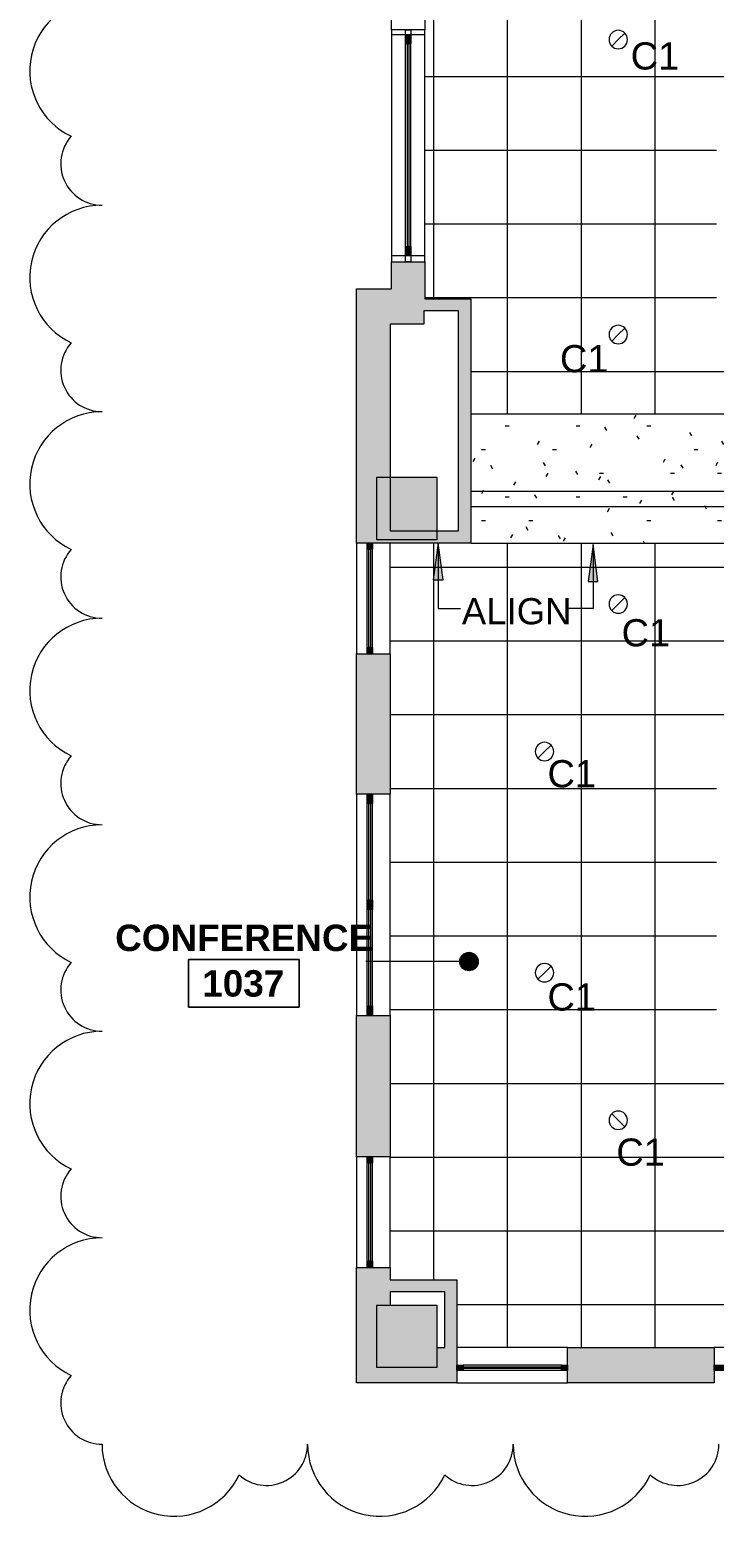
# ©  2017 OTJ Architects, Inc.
# Model space of a CAD drawing. Header units: inches. Extents: x 4387 to 7158, y 1246 to 2590.
# Drawn here: x 4407.2 to 4630, y 1250.3 to 1734.1 of the extents above; entities that cross this region are included whole.
import ezdxf

# ---------------------------------------------------------------- set-up
doc = ezdxf.new("R2010")
doc.units = ezdxf.units.IN
doc.header["$MEASUREMENT"] = 0
for name, color, linetype, lineweight in [('A-AREA-IDEN', 2, 'Continuous', 9), ('A-CLNG', 13, 'Continuous', 13), ('A-CLNG-PATT', 13, 'Continuous', 13), ('A-GLAZ-CURT', 52, 'Continuous', 13), ('A-GLAZ-CWMG', 51, 'Continuous', 13), ('A-WALL', 113, 'Continuous', 13), ('A-WALL-PATT', 111, 'Continuous', 13), ('E-LITE-EQPM', 33, 'Continuous', 9), ('E-LITE-EQPM-IDEN', 33, 'Continuous', 9), ('G-ANNO-REVC', 71, 'Continuous', 9), ('G-ANNO-TEXT', 231, 'Continuous', 9), ('I-WALL', 2, 'Continuous', 13), ('S-COLS', 52, 'Continuous', 13)]:
    doc.layers.add(name, color=color, linetype=linetype, lineweight=lineweight)
doc.styles.add('Arial', font='arial.ttf', dxfattribs={"height": 8.851796})
doc.styles.add('Swis721 Lt BT', font='swissl.ttf', dxfattribs={"height": 8.514638})
doc.styles.add('Swis721 Lt BT_B', font='', dxfattribs={"height": 8.583975})
doc.styles.get('Swis721 Lt BT_B').set_extended_font_data('Swis721 Lt BT', bold=True)

# ---------------------------------------------------------------- blocks, each defined once
blk = doc.blocks.new('Concrete-Rectangular-Column - 10 85_256 X 19 75_128-4406405-10TH FLOOR RCP')
at = {"layer": 'S-COLS'}
blk.add_hatch(color=10, dxfattribs=at).paths.add_polyline_path([(10.17, -5.44), (10.17, 9.79), (-10.17, 9.79), (-10.17, -9.79), (10.17, -9.79)], flags=0)
at = {"layer": 'S-COLS', "color": 8, "lineweight": 20}
for p, q in [((-10.17, 9.79), (10.17, 9.79)), ((-10.17, -9.79), (-10.17, 9.79)), ((10.17, 9.79), (10.17, -9.79)), ((10.17, -9.79), (-10.17, -9.79))]:
    blk.add_line(p, q, dxfattribs=at)
blk = doc.blocks.new('System Panel - Glazed-V2-10TH FLOOR RCP')
at = {"layer": 'A-GLAZ-CURT', "color": 8, "lineweight": 20}
for p, q in [((-33, -0.25), (-33, 0.25)), ((-33, 0.25), (33, 0.25)), ((33, 0.25), (33, -0.25)), ((33, -0.25), (-33, -0.25))]:
    blk.add_line(p, q, dxfattribs=at)
blk = doc.blocks.new('Rectangular Mullion - 3_ x 1 3_4_-4401018-10TH FLOOR RCP')
at = {"layer": 'A-GLAZ-CWMG'}
blk.add_hatch(color=10, dxfattribs=at).paths.add_polyline_path([(0, -0.25), (0, 0.88), (-3, 0.88), (-3, -0.88), (0, -0.88)], flags=0)
at = {"layer": 'A-GLAZ-CWMG', "color": 8, "lineweight": 20}
for p, q in [((-3, 0.88), (0, 0.88)), ((-3, -0.88), (-3, 0.88)), ((0, 0.88), (0, -0.88)), ((0, -0.88), (-3, -0.88))]:
    blk.add_line(p, q, dxfattribs=at)
blk = doc.blocks.new('Rectangular Mullion - 3_ x 1 3_4_-4400915-10TH FLOOR RCP')
at = {"layer": 'A-GLAZ-CWMG', "color": 55}
for p, q in [((4529.45, 2067.78), (4529.45, 2133.78)), ((4531.2, 2067.78), (4531.2, 2133.78))]:
    blk.add_line(p, q, dxfattribs=at)
blk = doc.blocks.new('Rectangular Mullion - 3_ x 1 3_4_-4401019-10TH FLOOR RCP')
at = {"layer": 'A-GLAZ-CWMG'}
blk.add_hatch(color=10, dxfattribs=at).paths.add_polyline_path([(-3, 0.88), (0, 0.88), (0, -0.88), (-3, -0.88), (-3, 0.25)], flags=0)
at = {"layer": 'A-GLAZ-CWMG', "color": 8, "lineweight": 20}
for p, q in [((0, 0.88), (-3, 0.88)), ((-3, 0.88), (-3, -0.88)), ((0, -0.88), (0, 0.88)), ((-3, -0.88), (0, -0.88))]:
    blk.add_line(p, q, dxfattribs=at)
blk = doc.blocks.new('Rectangular Mullion - 2_ x 1 3_4_-4406287-10TH FLOOR RCP')
at = {"layer": 'A-GLAZ-CWMG'}
blk.add_hatch(color=10, dxfattribs=at).paths.add_polyline_path([(0, 0.25), (0, 0.88), (-2, 0.88), (-2, -0.88), (0, -0.88), (0, -0.25)], flags=0)
at = {"layer": 'A-GLAZ-CWMG', "color": 8, "lineweight": 20}
for p, q in [((-2, 0.88), (0, 0.88)), ((-2, -0.88), (-2, 0.88)), ((0, 0.88), (0, -0.88)), ((0, -0.88), (-2, -0.88))]:
    blk.add_line(p, q, dxfattribs=at)
blk = doc.blocks.new('Rectangular Mullion - 3_ x 1 3_4_-4402381-10TH FLOOR RCP')
at = {"layer": 'A-GLAZ-CWMG', "color": 55}
for p, q in [((4516.96, 1533.03), (4516.96, 1565.03)), ((4518.71, 1533.03), (4518.71, 1565.03))]:
    blk.add_line(p, q, dxfattribs=at)
blk = doc.blocks.new('Rectangular Mullion - 3_ x 1 3_4_-4406289-10TH FLOOR RCP')
at = {"layer": 'A-GLAZ-CWMG'}
blk.add_hatch(color=10, dxfattribs=at).paths.add_polyline_path([(0, -0.25), (0, 0.88), (-3, 0.88), (-3, -0.88), (0, -0.88)], flags=0)
at = {"layer": 'A-GLAZ-CWMG', "color": 8, "lineweight": 20}
for p, q in [((-3, 0.88), (0, 0.88)), ((-3, -0.88), (-3, 0.88)), ((0, 0.88), (0, -0.88)), ((0, -0.88), (-3, -0.88))]:
    blk.add_line(p, q, dxfattribs=at)
blk = doc.blocks.new('Rectangular Mullion - 3_ x 1 3_4_-4405086-10TH FLOOR RCP')
at = {"layer": 'A-GLAZ-CWMG', "color": 55}
for p, q in [((4516.96, 1450.78), (4516.96, 1482.28)), ((4518.71, 1450.78), (4518.71, 1482.28))]:
    blk.add_line(p, q, dxfattribs=at)
blk = doc.blocks.new('System Panel - Glazed-4406290-10TH FLOOR RCP')
at = {"layer": 'A-GLAZ-CURT'}
blk.add_hatch(color=10, dxfattribs=at).paths.add_polyline_path([(-16, 0.25), (-16, -0.25), (16, -0.25), (16, 0.25)], flags=0)
at = {"layer": 'A-GLAZ-CURT', "color": 8, "lineweight": 20}
for p, q in [((-16, -0.25), (-16, 0.25)), ((-16, 0.25), (16, 0.25)), ((16, 0.25), (16, -0.25)), ((16, -0.25), (-16, -0.25))]:
    blk.add_line(p, q, dxfattribs=at)
blk = doc.blocks.new('Rectangular Mullion - 2_ x 1 3_4_-4406291-10TH FLOOR RCP')
at = {"layer": 'A-GLAZ-CWMG'}
blk.add_hatch(color=10, dxfattribs=at).paths.add_polyline_path([(0, -0.88), (-2, -0.88), (-2, 0.88), (0, 0.88), (0, -0.25)], flags=0)
at = {"layer": 'A-GLAZ-CWMG', "color": 8, "lineweight": 20}
for p, q in [((0, 0.88), (-2, 0.88)), ((-2, 0.88), (-2, -0.88)), ((0, -0.88), (0, 0.88)), ((-2, -0.88), (0, -0.88))]:
    blk.add_line(p, q, dxfattribs=at)
blk = doc.blocks.new('Rectangular Mullion - 3_ x 1 3_4_-4406293-10TH FLOOR RCP')
at = {"layer": 'A-GLAZ-CWMG'}
blk.add_hatch(color=10, dxfattribs=at).paths.add_polyline_path([(-3, -0.88), (-3, 0.88), (0, 0.88), (0, -0.88)], flags=0)
at = {"layer": 'A-GLAZ-CWMG', "color": 8, "lineweight": 20}
for p, q in [((0, 0.88), (-3, 0.88)), ((-3, 0.88), (-3, -0.88)), ((0, -0.88), (0, 0.88)), ((-3, -0.88), (0, -0.88))]:
    blk.add_line(p, q, dxfattribs=at)
blk = doc.blocks.new('System Panel - Glazed-4406292-10TH FLOOR RCP')
at = {"layer": 'A-GLAZ-CURT'}
blk.add_hatch(color=10, dxfattribs=at).paths.add_polyline_path([(-15.75, 0.25), (-15.75, -0.25), (15.75, -0.25), (15.75, 0.25)], flags=0)
at = {"layer": 'A-GLAZ-CURT', "color": 8, "lineweight": 20}
for p, q in [((-15.75, -0.25), (-15.75, 0.25)), ((-15.75, 0.25), (15.75, 0.25)), ((15.75, 0.25), (15.75, -0.25)), ((15.75, -0.25), (-15.75, -0.25))]:
    blk.add_line(p, q, dxfattribs=at)
blk = doc.blocks.new('Rectangular Mullion - 3_ x 1 3_4_-4406288-10TH FLOOR RCP')
at = {"layer": 'A-GLAZ-CWMG'}
blk.add_hatch(color=10, dxfattribs=at).paths.add_polyline_path([(1.5, -0.88), (-1.5, -0.88), (-1.5, 0.88), (1.5, 0.88), (1.5, -0.25)], flags=0)
at = {"layer": 'A-GLAZ-CWMG', "color": 8, "lineweight": 20}
for p, q in [((1.5, 0.88), (-1.5, 0.88)), ((-1.5, 0.88), (-1.5, -0.88)), ((1.5, -0.88), (1.5, 0.88)), ((-1.5, -0.88), (1.5, -0.88))]:
    blk.add_line(p, q, dxfattribs=at)
blk = doc.blocks.new('Downlight - Recessed Can - C1 - 6_ Downlight - Flange-4941811-10TH FLOOR RCP')
at = {"layer": 'E-LITE-EQPM'}
for q in [(-2.12, -2.12), (2.12, 2.12)]:
    blk.add_line((0, 0), q, dxfattribs=at)
for start, end in [(360, 180), (180, 360)]:
    blk.add_arc((0, 0), 3, start, end, dxfattribs=at)
blk = doc.blocks.new('Downlight - Recessed Can - C1 - 6_ Downlight - Flange-6022004-10TH FLOOR RCP')
at = {"layer": 'E-LITE-EQPM'}
for q in [(-2.12, 2.12), (2.12, -2.12)]:
    blk.add_line((0, 0), q, dxfattribs=at)
for start, end in [(0, 180), (180, 0)]:
    blk.add_arc((0, 0), 3, start, end, dxfattribs=at)
blk = doc.blocks.new('System Panel - Glazed-6265236-10TH FLOOR RCP')
at = {"layer": 'A-GLAZ-CURT'}
for p, q in [((-34.76, -0.25), (-34.76, 0.25)), ((-34.76, 0.25), (34.76, 0.25)), ((34.76, 0.25), (34.76, -0.25)), ((34.76, -0.25), (-34.76, -0.25))]:
    blk.add_line(p, q, dxfattribs=at)
blk = doc.blocks.new('Rectangular Mullion - 3_ x 1 3_4_-V169-10TH FLOOR RCP')
at = {"layer": 'A-GLAZ-CWMG', "lineweight": 20}
for p, q in [((-3, 0.875), (0, 0.875)), ((-3, -0.875), (-3, 0.875)), ((0, 0.875), (0, -0.875)), ((0, -0.875), (-3, -0.875))]:
    blk.add_line(p, q, dxfattribs=at)
blk = doc.blocks.new('Rectangular Mullion - 3_ x 1 3_4_-V170-10TH FLOOR RCP')
at = {"layer": 'A-GLAZ-CWMG', "lineweight": 20}
for p, q in [((0, 0.875), (-3, 0.875)), ((-3, 0.875), (-3, -0.875)), ((0, -0.875), (0, 0.875)), ((-3, -0.875), (0, -0.875))]:
    blk.add_line(p, q, dxfattribs=at)
blk = doc.blocks.new('OTJ_ Room Tag - Room Name _ Number-360227-10TH FLOOR RCP')
at = {"layer": 'A-AREA-IDEN'}
for p, q in [((-0.1881, -0.1636), (-0.1881, -0.0018)), ((-0.1881, -0.0018), (0.1869, -0.0018)), ((0.1869, -0.0018), (-0.1881, -0.0018)), ((-0.1881, -0.0018), (-0.1881, -0.1636)), ((0.1869, -0.0018), (0.1869, -0.1636)), ((0.1869, -0.1636), (0.1869, -0.0018)), ((0.1869, -0.1636), (-0.1881, -0.1636)), ((-0.1881, -0.1636), (0.1869, -0.1636))]:
    blk.add_line(p, q, dxfattribs=at)
blk = doc.blocks.new('Family - ___-6297142-10TH FLOOR RCP')
at = {"layer": 'G-ANNO-REVC'}
for centre, radius, start, end in [((4430.72, 1720.69), 23.52, 90, 244.7912), ((4430.72, 1690.44), 13.44, 138.1897, 270), ((4430.72, 1653.47), 23.52, 90, 244.7912), ((4430.72, 1623.23), 13.44, 138.1897, 270), ((4430.72, 1586.26), 23.52, 90, 244.7912), ((4430.72, 1556.02), 13.44, 138.1897, 270), ((4430.72, 1519.05), 23.52, 90, 244.7912), ((4430.72, 1488.8), 13.44, 138.1897, 270), ((4430.72, 1451.83), 23.52, 90, 244.7912), ((4430.72, 1421.59), 13.44, 138.1897, 270), ((4430.72, 1384.62), 23.52, 90, 244.7912), ((4430.72, 1354.38), 13.44, 138.1897, 270), ((4430.72, 1317.41), 23.52, 90, 244.7912), ((4430.72, 1287.16), 13.44, 138.1897, 270), ((4454.13, 1273.72), 23.42, 180, 334.7912), ((4484.24, 1273.72), 13.38, 228.1897, 0), ((4521.04, 1273.72), 23.42, 180, 334.7912), ((4551.15, 1273.72), 13.38, 228.1897, 0), ((4587.95, 1273.72), 23.42, 180, 334.7912), ((4618.06, 1273.72), 13.38, 228.1897, 0)]:
    blk.add_arc(centre, radius, start, end, dxfattribs=at)

msp = doc.modelspace()

# ---------------------------------------------------------------- hatches: boundary and pattern name
at = {"layer": 'A-AREA-IDEN'}
h = msp.add_hatch(color=256, dxfattribs=at)
edge = h.paths.add_edge_path(flags=0)
edge.add_arc((4550.15, 1430.84), 3, 0, 360)
at = {"layer": 'A-CLNG-PATT'}
h = msp.add_hatch(dxfattribs=at)
h.set_pattern_fill('FP_29', color=256, style=0, pattern_type=2)
h.set_pattern_definition([(0, (4706.708, 1886.902), (0, -24), []), (270, (4706.708, 1886.902), (-24, -1e-15), [])])
h.paths.add_polyline_path([(4891.54, 1609.03), (4903.63, 1609.03), (4874.39, 1997.03), (4805.58, 1997.03), (4805.58, 1981.81), (4775.33, 1981.81), (4775.33, 1997.03), (4536.96, 1997.03), (4536.96, 1799.03), (4557.46, 1799.03), (4557.46, 1781.53), (4535.78, 1781.53), (4535.78, 1646.53), (4550.71, 1646.53), (4550.71, 1609.03), (4822.55, 1609.03)], flags=0)
h.paths.add_polyline_path([(4814.71, 1631.9), (4813.93, 1632), (4813.17, 1632.34), (4812.59, 1632.78), (4812.11, 1633.4), (4811.81, 1634.13), (4811.71, 1634.9), (4811.81, 1635.68), (4812.11, 1636.4), (4812.59, 1637.02), (4813.21, 1637.5), (4813.93, 1637.8), (4814.71, 1637.9), (4815.48, 1637.8), (4816.21, 1637.5), (4816.83, 1637.02), (4817.31, 1636.4), (4817.61, 1635.68), (4817.71, 1634.9), (4817.61, 1634.13), (4817.31, 1633.4), (4816.83, 1632.78), (4816.21, 1632.3), (4815.48, 1632)], flags=0)
h.paths.add_polyline_path([(4598.71, 1631.9), (4597.93, 1632), (4597.21, 1632.3), (4596.59, 1632.78), (4596.11, 1633.4), (4595.81, 1634.13), (4595.71, 1634.9), (4595.81, 1635.68), (4596.11, 1636.4), (4596.59, 1637.02), (4597.21, 1637.5), (4597.93, 1637.8), (4598.71, 1637.9), (4599.48, 1637.8), (4600.21, 1637.5), (4600.83, 1637.02), (4601.31, 1636.4), (4601.61, 1635.68), (4601.71, 1634.9), (4601.61, 1634.13), (4601.31, 1633.4), (4600.83, 1632.78), (4600.21, 1632.3), (4599.48, 1632)], flags=0)
h.paths.add_polyline_path([(4670.71, 1631.9), (4669.93, 1632), (4669.21, 1632.3), (4668.59, 1632.78), (4668.11, 1633.4), (4667.81, 1634.13), (4667.71, 1634.9), (4667.81, 1635.68), (4668.11, 1636.4), (4668.59, 1637.02), (4669.21, 1637.5), (4669.93, 1637.8), (4670.71, 1637.9), (4671.48, 1637.8), (4672.21, 1637.5), (4672.83, 1637.02), (4673.31, 1636.4), (4673.61, 1635.68), (4673.71, 1634.9), (4673.61, 1634.13), (4673.31, 1633.4), (4672.83, 1632.78), (4672.21, 1632.3), (4671.48, 1632)], flags=0)
h.paths.add_polyline_path([(4742.71, 1631.9), (4741.9, 1632.02), (4741.17, 1632.34), (4740.59, 1632.78), (4740.11, 1633.4), (4739.81, 1634.13), (4739.71, 1634.9), (4739.81, 1635.68), (4740.11, 1636.4), (4740.59, 1637.02), (4741.21, 1637.5), (4741.93, 1637.8), (4742.71, 1637.9), (4743.48, 1637.8), (4744.21, 1637.5), (4744.83, 1637.02), (4745.31, 1636.4), (4745.61, 1635.68), (4745.71, 1634.9), (4745.61, 1634.13), (4745.31, 1633.4), (4744.83, 1632.78), (4744.21, 1632.3), (4743.48, 1632)], flags=0)
h.paths.add_polyline_path([(4631.21, 1646.9), (4630.71, 1646.9), (4630.71, 1718.9), (4634.71, 1718.9), (4634.71, 1646.9), (4634.21, 1646.9)], flags=0)
h.paths.add_polyline_path([(4706.71, 1646.9), (4706.71, 1718.9), (4710.71, 1718.9), (4710.71, 1646.9), (4707.21, 1646.9)], flags=0)
h.paths.add_polyline_path([(4779.21, 1646.9), (4778.71, 1646.9), (4778.71, 1718.9), (4782.71, 1718.9), (4782.71, 1646.9), (4782.21, 1646.9)], flags=0)
h.paths.add_polyline_path([(4598.71, 1727.9), (4597.93, 1728), (4597.21, 1728.3), (4596.59, 1728.78), (4596.11, 1729.4), (4595.81, 1730.13), (4595.71, 1730.9), (4595.81, 1731.68), (4596.11, 1732.4), (4596.61, 1733.04), (4597.21, 1733.5), (4597.93, 1733.8), (4598.71, 1733.9), (4599.48, 1733.8), (4600.21, 1733.5), (4600.83, 1733.02), (4601.31, 1732.4), (4601.61, 1731.68), (4601.71, 1730.9), (4601.61, 1730.13), (4601.31, 1729.4), (4600.83, 1728.78), (4600.21, 1728.3), (4599.48, 1728)], flags=0)
h.paths.add_polyline_path([(4742.71, 1727.9), (4741.93, 1728), (4741.21, 1728.3), (4740.59, 1728.78), (4740.11, 1729.4), (4739.81, 1730.13), (4739.71, 1730.9), (4739.81, 1731.68), (4740.11, 1732.4), (4740.59, 1733.02), (4741.21, 1733.5), (4741.93, 1733.8), (4742.71, 1733.9), (4743.48, 1733.8), (4744.21, 1733.5), (4744.83, 1733.02), (4745.31, 1732.4), (4745.61, 1731.68), (4745.71, 1730.9), (4745.61, 1730.13), (4745.31, 1729.4), (4744.83, 1728.78), (4744.21, 1728.3), (4743.48, 1728)], flags=0)
h.paths.add_polyline_path([(4814.71, 1727.9), (4813.93, 1728), (4813.21, 1728.3), (4812.59, 1728.78), (4812.11, 1729.4), (4811.81, 1730.13), (4811.71, 1730.9), (4811.81, 1731.68), (4812.11, 1732.4), (4812.59, 1733.02), (4813.21, 1733.5), (4813.93, 1733.8), (4814.71, 1733.9), (4815.48, 1733.8), (4816.21, 1733.5), (4816.83, 1733.02), (4817.31, 1732.4), (4817.61, 1731.68), (4817.71, 1730.9), (4817.61, 1730.13), (4817.31, 1729.4), (4816.83, 1728.78), (4816.21, 1728.3), (4815.48, 1728)], flags=0)
h.paths.add_polyline_path([(4670.71, 1727.9), (4669.93, 1728), (4669.21, 1728.3), (4668.59, 1728.78), (4668.11, 1729.4), (4667.81, 1730.13), (4667.71, 1730.9), (4667.81, 1731.68), (4668.11, 1732.4), (4668.59, 1733.02), (4669.21, 1733.5), (4669.93, 1733.8), (4670.71, 1733.9), (4671.48, 1733.8), (4672.21, 1733.5), (4672.83, 1733.02), (4673.31, 1732.4), (4673.61, 1731.68), (4673.71, 1730.9), (4673.61, 1730.13), (4673.31, 1729.4), (4672.83, 1728.78), (4672.21, 1728.3), (4671.48, 1728)], flags=0)
h.paths.add_polyline_path([(4817, 1765.81), (4775.33, 1765.81), (4775.33, 1796.06), (4825.58, 1796.06), (4825.58, 1765.81), (4817.31, 1765.81)], flags=0)
h.paths.add_polyline_path([(4813.21, 1768.94), (4822.46, 1768.94), (4822.46, 1792.94), (4802.46, 1792.94), (4802.46, 1768.94)], flags=0)
h.paths.add_polyline_path([(4814.71, 1823.9), (4813.93, 1824), (4813.21, 1824.3), (4812.59, 1824.78), (4812.11, 1825.4), (4811.81, 1826.13), (4811.71, 1826.9), (4811.81, 1827.68), (4812.11, 1828.4), (4812.59, 1829.02), (4813.21, 1829.5), (4813.93, 1829.8), (4814.71, 1829.9), (4815.48, 1829.8), (4816.21, 1829.5), (4816.83, 1829.02), (4817.31, 1828.4), (4817.61, 1827.68), (4817.71, 1826.9), (4817.61, 1826.13), (4817.31, 1825.4), (4816.83, 1824.78), (4816.21, 1824.3), (4815.48, 1824)], flags=0)
h.paths.add_polyline_path([(4598.71, 1823.9), (4597.93, 1824), (4597.21, 1824.3), (4596.59, 1824.78), (4596.11, 1825.4), (4595.81, 1826.13), (4595.71, 1826.9), (4595.81, 1827.68), (4596.11, 1828.4), (4596.59, 1829.02), (4597.21, 1829.5), (4597.93, 1829.8), (4598.71, 1829.9), (4599.48, 1829.8), (4600.21, 1829.5), (4600.83, 1829.02), (4601.31, 1828.4), (4601.61, 1827.68), (4601.71, 1826.9), (4601.61, 1826.13), (4601.31, 1825.4), (4600.83, 1824.78), (4600.21, 1824.3), (4599.48, 1824)], flags=0)
h.paths.add_polyline_path([(4670.71, 1823.9), (4669.93, 1824), (4669.21, 1824.3), (4668.59, 1824.78), (4668.11, 1825.4), (4667.81, 1826.13), (4667.71, 1826.9), (4667.81, 1827.68), (4668.11, 1828.4), (4668.59, 1829.02), (4669.21, 1829.5), (4669.93, 1829.8), (4670.71, 1829.9), (4671.48, 1829.8), (4672.21, 1829.5), (4672.83, 1829.02), (4673.31, 1828.4), (4673.61, 1827.68), (4673.71, 1826.9), (4673.61, 1826.13), (4673.31, 1825.4), (4672.83, 1824.78), (4672.21, 1824.3), (4671.48, 1824)], flags=0)
h.paths.add_polyline_path([(4742.71, 1823.9), (4741.93, 1824), (4741.21, 1824.3), (4740.59, 1824.78), (4740.11, 1825.4), (4739.81, 1826.13), (4739.71, 1826.9), (4739.81, 1827.68), (4740.11, 1828.4), (4740.59, 1829.02), (4741.21, 1829.5), (4741.93, 1829.8), (4742.71, 1829.9), (4743.48, 1829.8), (4744.21, 1829.5), (4744.83, 1829.02), (4745.31, 1828.4), (4745.61, 1827.68), (4745.71, 1826.9), (4745.61, 1826.13), (4745.31, 1825.4), (4744.83, 1824.78), (4744.21, 1824.3), (4743.48, 1824)], flags=0)
h.paths.add_polyline_path([(4707.21, 1838.9), (4706.71, 1838.9), (4706.71, 1934.9), (4710.71, 1934.9), (4710.71, 1838.9), (4710.21, 1838.9)], flags=0)
h.paths.add_polyline_path([(4630.71, 1838.9), (4630.71, 1934.9), (4634.71, 1934.9), (4634.71, 1838.9), (4631.21, 1838.9)], flags=0)
h.paths.add_polyline_path([(4782.21, 1838.9), (4778.71, 1838.9), (4778.71, 1934.9), (4782.71, 1934.9), (4782.71, 1838.9)], flags=0)
h.paths.add_polyline_path([(4670.71, 1943.9), (4669.93, 1944), (4669.21, 1944.3), (4668.59, 1944.78), (4668.11, 1945.4), (4667.81, 1946.13), (4667.71, 1946.9), (4667.81, 1947.68), (4668.11, 1948.4), (4668.59, 1949.02), (4669.21, 1949.5), (4669.93, 1949.8), (4670.71, 1949.9), (4671.48, 1949.8), (4672.21, 1949.5), (4672.83, 1949.02), (4673.31, 1948.4), (4673.61, 1947.68), (4673.71, 1946.9), (4673.61, 1946.13), (4673.31, 1945.4), (4672.83, 1944.78), (4672.21, 1944.3), (4671.48, 1944)], flags=0)
h.paths.add_polyline_path([(4742.71, 1943.9), (4741.93, 1944), (4741.21, 1944.3), (4740.59, 1944.78), (4740.11, 1945.4), (4739.81, 1946.13), (4739.71, 1946.9), (4739.81, 1947.68), (4740.11, 1948.4), (4740.59, 1949.02), (4741.21, 1949.5), (4741.93, 1949.8), (4742.71, 1949.9), (4743.48, 1949.8), (4744.21, 1949.5), (4744.83, 1949.02), (4745.31, 1948.4), (4745.61, 1947.68), (4745.71, 1946.9), (4745.61, 1946.13), (4745.31, 1945.4), (4744.83, 1944.78), (4744.21, 1944.3), (4743.48, 1944)], flags=0)
h.paths.add_polyline_path([(4814.71, 1943.9), (4813.93, 1944), (4813.21, 1944.3), (4812.59, 1944.78), (4812.11, 1945.4), (4811.81, 1946.13), (4811.71, 1946.9), (4811.81, 1947.68), (4812.11, 1948.4), (4812.59, 1949.02), (4813.21, 1949.5), (4813.93, 1949.8), (4814.71, 1949.9), (4815.48, 1949.8), (4816.21, 1949.5), (4816.83, 1949.02), (4817.31, 1948.4), (4817.61, 1947.68), (4817.71, 1946.9), (4817.61, 1946.13), (4817.31, 1945.4), (4816.83, 1944.78), (4816.21, 1944.3), (4815.48, 1944)], flags=0)
h.paths.add_polyline_path([(4598.71, 1943.9), (4597.93, 1944), (4597.21, 1944.3), (4596.59, 1944.78), (4596.11, 1945.4), (4595.81, 1946.13), (4595.71, 1946.9), (4595.81, 1947.68), (4596.11, 1948.4), (4596.59, 1949.02), (4597.21, 1949.5), (4597.93, 1949.8), (4598.71, 1949.9), (4599.48, 1949.8), (4600.21, 1949.5), (4600.83, 1949.02), (4601.31, 1948.4), (4601.61, 1947.68), (4601.71, 1946.9), (4601.61, 1946.13), (4601.31, 1945.4), (4600.83, 1944.78), (4600.21, 1944.3), (4599.48, 1944)], flags=0)
h = msp.add_hatch(dxfattribs=at)
h.set_pattern_fill('FP_13', color=256, style=0, pattern_type=2)
h.set_pattern_definition([(0, (0, 0), (30.72, 7.68), [1.267, -21.773, 1.267, -21.773, -122.88]), (0, (0, 0), (30.72, 7.68), [-46.08, 1.267, -44.813, 1.267, -21.773, -53.76]), (0, (0, 0), (30.72, 7.68), [-115.2, 1.267, -14.093, 1.267, -37.133]), (120, (11.52, 3.84), (-22.011075, 22.7643), [1.267, -21.773, 1.267, -21.773, -122.88]), (120, (11.52, 3.84), (-22.011075, 22.7643), [-46.08, 1.267, -44.813, 1.267, -21.773, -53.76]), (120, (11.52, 3.84), (-22.011075, 22.7643), [-115.2, 1.267, -14.093, 1.267, -37.133]), (240, (15.36, 19.2), (-8.708925, -30.4443), [1.267, -21.773, 1.267, -21.773, -122.88]), (240, (15.36, 19.2), (-8.708925, -30.4443), [-46.08, 1.267, -44.813, 1.267, -21.773, -53.76]), (240, (15.36, 19.2), (-8.708925, -30.4443), [-115.2, 1.267, -14.093, 1.267, -37.133])])
h.paths.add_polyline_path([(4788.06, 1567.03), (4792.33, 1567.03), (4792.33, 1599.99), (4822.58, 1599.99), (4822.58, 1567.03), (4882.58, 1567.03), (4882.58, 1598.11), (4886.33, 1598.11), (4886.33, 1583.24), (4905.57, 1583.24), (4903.63, 1609.03), (4550.71, 1609.03), (4550.71, 1567.03), (4753.57, 1567.03)], flags=0)
h.paths.add_polyline_path([(4886.33, 1567.03), (4906.8, 1567.03), (4905.86, 1579.49), (4886.33, 1579.49), (4886.33, 1568.95)], flags=0)
h.paths.add_polyline_path([(4870.74, 1575.72), (4828.74, 1575.72), (4828.74, 1578.72), (4870.74, 1578.72), (4870.74, 1578.34)], flags=0)
h.paths.add_polyline_path([(4870.74, 1578.97), (4828.74, 1578.97), (4828.74, 1581.97), (4870.74, 1581.97), (4870.74, 1581.11)], flags=0)
h.paths.add_polyline_path([(4870.74, 1582.22), (4828.74, 1582.22), (4828.74, 1585.22), (4870.74, 1585.22)], flags=0)
h.paths.add_polyline_path([(4857.04, 1585.47), (4828.74, 1585.47), (4828.74, 1588.47), (4870.74, 1588.47), (4870.74, 1585.47)], flags=0)
h.paths.add_polyline_path([(4857.04, 1588.72), (4828.74, 1588.72), (4828.74, 1591.72), (4870.74, 1591.72), (4870.74, 1588.72)], flags=0)
h.paths.add_polyline_path([(4795.46, 1589.86), (4819.46, 1589.86), (4819.46, 1596.86), (4795.46, 1596.86), (4795.46, 1592.41)], flags=0)
h.paths.add_polyline_path([(4870.74, 1591.97), (4828.74, 1591.97), (4828.74, 1594.97), (4870.74, 1594.97), (4870.74, 1592.41)], flags=0)
h = msp.add_hatch(dxfattribs=at)
h.set_pattern_fill('FP_30', color=256, style=0, pattern_type=2)
h.set_pattern_definition([(270, (4682.708, 1535.177), (-24, -1e-15), []), (180, (4682.708, 1535.177), (3e-15, 24), [])])
h.paths.add_polyline_path([(4546.21, 1305.28), (4802.96, 1305.28), (4802.96, 1363.61), (4821.96, 1363.61), (4821.96, 1352.36), (4922.97, 1352.36), (4906.8, 1567.03), (4886.33, 1567.03), (4886.33, 1562.74), (4792.33, 1562.74), (4792.33, 1567.03), (4524.46, 1567.03), (4524.46, 1327.28), (4546.21, 1327.28), (4546.21, 1310.79)], flags=0)
h.paths.add_polyline_path([(4598.71, 1376.18), (4597.93, 1376.28), (4597.21, 1376.58), (4596.59, 1377.06), (4596.11, 1377.68), (4595.81, 1378.4), (4595.71, 1379.18), (4595.81, 1379.95), (4596.11, 1380.68), (4596.59, 1381.3), (4597.21, 1381.78), (4597.93, 1382.08), (4598.71, 1382.18), (4599.48, 1382.08), (4600.21, 1381.78), (4600.83, 1381.3), (4601.31, 1380.68), (4601.61, 1379.95), (4601.71, 1379.18), (4601.61, 1378.4), (4601.31, 1377.68), (4600.83, 1377.06), (4600.21, 1376.58), (4599.48, 1376.28)], flags=0)
h.paths.add_polyline_path([(4670.71, 1376.18), (4669.93, 1376.28), (4669.21, 1376.58), (4668.59, 1377.06), (4668.11, 1377.68), (4667.81, 1378.4), (4667.71, 1379.18), (4667.81, 1379.95), (4668.11, 1380.68), (4668.59, 1381.3), (4669.21, 1381.78), (4669.93, 1382.08), (4670.71, 1382.18), (4671.48, 1382.08), (4672.21, 1381.78), (4672.91, 1381.2), (4673.31, 1380.68), (4673.61, 1379.95), (4673.71, 1379.18), (4673.61, 1378.4), (4673.31, 1377.68), (4672.83, 1377.06), (4672.21, 1376.58), (4671.48, 1376.28)], flags=0)
h.paths.add_polyline_path([(4814.71, 1376.18), (4813.93, 1376.28), (4813.21, 1376.58), (4812.59, 1377.06), (4812.11, 1377.68), (4811.81, 1378.4), (4811.71, 1379.18), (4811.81, 1379.95), (4812.11, 1380.68), (4812.59, 1381.3), (4813.21, 1381.78), (4813.93, 1382.08), (4814.71, 1382.18), (4815.48, 1382.08), (4816.21, 1381.78), (4816.91, 1381.2), (4817.31, 1380.68), (4817.61, 1379.95), (4817.71, 1379.18), (4817.61, 1378.4), (4817.31, 1377.68), (4816.83, 1377.06), (4816.21, 1376.58), (4815.48, 1376.28)], flags=0)
h.paths.add_polyline_path([(4742.71, 1376.18), (4741.93, 1376.28), (4741.21, 1376.58), (4740.59, 1377.06), (4740.11, 1377.68), (4739.81, 1378.4), (4739.71, 1379.18), (4739.81, 1379.95), (4740.11, 1380.68), (4740.59, 1381.3), (4741.21, 1381.78), (4741.93, 1382.08), (4742.71, 1382.18), (4743.48, 1382.08), (4744.21, 1381.78), (4744.91, 1381.2), (4745.31, 1380.68), (4745.61, 1379.95), (4745.71, 1379.18), (4745.61, 1378.4), (4745.31, 1377.68), (4744.83, 1377.06), (4744.21, 1376.58), (4743.48, 1376.28)], flags=0)
h.paths.add_polyline_path([(4634.21, 1415.18), (4630.71, 1415.18), (4630.71, 1511.18), (4634.71, 1511.18), (4634.71, 1415.18)], flags=0)
h.paths.add_polyline_path([(4710.21, 1415.18), (4706.71, 1415.18), (4706.71, 1511.18), (4710.71, 1511.18), (4710.71, 1415.18)], flags=0)
h.paths.add_polyline_path([(4778.71, 1415.18), (4778.71, 1511.18), (4782.71, 1511.18), (4782.71, 1415.18), (4779.21, 1415.18)], flags=0)
h.paths.add_polyline_path([(4574.71, 1424.18), (4573.93, 1424.28), (4573.21, 1424.58), (4572.59, 1425.06), (4572.11, 1425.68), (4571.81, 1426.4), (4571.71, 1427.18), (4571.81, 1427.95), (4572.11, 1428.68), (4572.59, 1429.3), (4573.21, 1429.78), (4573.93, 1430.08), (4574.71, 1430.18), (4575.48, 1430.08), (4576.21, 1429.78), (4576.83, 1429.3), (4577.31, 1428.68), (4577.61, 1427.95), (4577.71, 1427.18), (4577.61, 1426.4), (4577.31, 1425.68), (4576.83, 1425.06), (4576.21, 1424.58), (4575.48, 1424.28)], flags=0)
h.paths.add_polyline_path([(4814.71, 1424.18), (4813.93, 1424.28), (4813.21, 1424.58), (4812.59, 1425.06), (4812.11, 1425.68), (4811.81, 1426.4), (4811.71, 1427.18), (4811.81, 1427.95), (4812.11, 1428.68), (4812.59, 1429.3), (4813.21, 1429.78), (4813.93, 1430.08), (4814.71, 1430.18), (4815.48, 1430.08), (4816.21, 1429.78), (4816.83, 1429.3), (4817.31, 1428.68), (4817.61, 1427.95), (4817.71, 1427.18), (4817.61, 1426.4), (4817.31, 1425.68), (4816.83, 1425.06), (4816.21, 1424.58), (4815.48, 1424.28)], flags=0)
h.paths.add_polyline_path([(4574.71, 1496.18), (4573.93, 1496.28), (4573.21, 1496.58), (4572.59, 1497.06), (4572.11, 1497.68), (4571.79, 1498.54), (4571.71, 1499.18), (4571.81, 1499.95), (4572.11, 1500.68), (4572.59, 1501.3), (4573.21, 1501.78), (4573.93, 1502.08), (4574.71, 1502.18), (4575.48, 1502.08), (4576.21, 1501.78), (4576.83, 1501.3), (4577.31, 1500.68), (4577.61, 1499.95), (4577.71, 1499.18), (4577.61, 1498.4), (4577.31, 1497.68), (4576.83, 1497.06), (4576.21, 1496.58), (4575.48, 1496.28)], flags=0)
h.paths.add_polyline_path([(4814.71, 1496.18), (4813.93, 1496.28), (4813.21, 1496.58), (4812.59, 1497.06), (4812.11, 1497.68), (4811.79, 1498.54), (4811.71, 1499.18), (4811.81, 1499.95), (4812.11, 1500.68), (4812.59, 1501.3), (4813.21, 1501.78), (4813.93, 1502.08), (4814.71, 1502.18), (4815.48, 1502.08), (4816.21, 1501.78), (4816.83, 1501.3), (4817.31, 1500.68), (4817.61, 1499.95), (4817.71, 1499.18), (4817.61, 1498.4), (4817.31, 1497.68), (4816.83, 1497.06), (4816.21, 1496.58), (4815.48, 1496.28), (4815.09, 1496.23)], flags=0)
h.paths.add_polyline_path([(4598.71, 1544.18), (4597.93, 1544.28), (4597.21, 1544.58), (4596.59, 1545.06), (4596.11, 1545.68), (4595.81, 1546.4), (4595.71, 1547.18), (4595.81, 1547.95), (4596.11, 1548.68), (4596.59, 1549.3), (4597.21, 1549.78), (4597.93, 1550.08), (4598.71, 1550.18), (4599.48, 1550.08), (4600.21, 1549.78), (4600.83, 1549.3), (4601.31, 1548.68), (4601.61, 1547.95), (4601.71, 1547.18), (4601.61, 1546.4), (4601.31, 1545.68), (4600.83, 1545.06), (4600.21, 1544.58), (4599.48, 1544.28)], flags=0)
h.paths.add_polyline_path([(4670.71, 1544.18), (4669.93, 1544.28), (4669.21, 1544.58), (4668.59, 1545.06), (4668.11, 1545.68), (4667.81, 1546.4), (4667.71, 1547.18), (4667.81, 1547.95), (4668.11, 1548.68), (4668.59, 1549.3), (4669.21, 1549.78), (4669.93, 1550.08), (4670.71, 1550.18), (4671.48, 1550.08), (4672.21, 1549.78), (4672.83, 1549.3), (4673.31, 1548.68), (4673.61, 1547.95), (4673.71, 1547.18), (4673.61, 1546.4), (4673.31, 1545.68), (4672.83, 1545.06), (4672.21, 1544.58), (4671.48, 1544.28)], flags=0)
h.paths.add_polyline_path([(4742.71, 1544.18), (4741.93, 1544.28), (4741.21, 1544.58), (4740.59, 1545.06), (4740.11, 1545.68), (4739.81, 1546.4), (4739.71, 1547.18), (4739.81, 1547.95), (4740.11, 1548.68), (4740.59, 1549.3), (4741.21, 1549.78), (4741.93, 1550.08), (4742.71, 1550.18), (4743.48, 1550.08), (4744.21, 1549.78), (4744.83, 1549.3), (4745.31, 1548.68), (4745.61, 1547.95), (4745.71, 1547.18), (4745.61, 1546.4), (4745.31, 1545.68), (4744.83, 1545.06), (4744.21, 1544.58), (4743.48, 1544.28)], flags=0)
h.paths.add_polyline_path([(4814.71, 1544.18), (4813.93, 1544.28), (4813.12, 1544.64), (4812.59, 1545.06), (4812.11, 1545.68), (4811.81, 1546.4), (4811.71, 1547.18), (4811.81, 1547.95), (4812.11, 1548.68), (4812.59, 1549.3), (4813.21, 1549.78), (4813.93, 1550.08), (4814.71, 1550.18), (4815.48, 1550.08), (4816.21, 1549.78), (4816.83, 1549.3), (4817.31, 1548.68), (4817.61, 1547.95), (4817.71, 1547.18), (4817.61, 1546.4), (4817.31, 1545.68), (4816.83, 1545.06), (4816.21, 1544.58), (4815.48, 1544.28)], flags=0)
at = {"layer": 'A-WALL-PATT', "lineweight": 9}
for points in [[(4535.78, 1646.53), (4535.78, 1658.56), (4524.88, 1658.56), (4524.88, 1649.78), (4535.46, 1649.78), (4535.46, 1646.53)], [(4513.55, 1638.28), (4535.46, 1638.28), (4535.46, 1649.78), (4513.55, 1649.78), (4513.55, 1646.53)], [(4548.43, 1642.6), (4550.71, 1642.6), (4550.71, 1646.53), (4535.46, 1646.53), (4535.46, 1642.6), (4546.77, 1642.6)], [(4546.77, 1570.96), (4550.71, 1570.96), (4550.71, 1642.6), (4546.77, 1642.6), (4546.77, 1578.93)], [(4524.46, 1567.03), (4550.71, 1567.03), (4550.71, 1570.96), (4539.69, 1570.96), (4539.69, 1568.11), (4524.46, 1568.11)], [(4542.39, 1323.35), (4546.21, 1323.35), (4546.21, 1327.28), (4524.46, 1327.28), (4524.46, 1323.35), (4542.27, 1323.35)], [(4546.21, 1305.28), (4546.21, 1323.35), (4542.27, 1323.35), (4542.27, 1305.28)]]:
    msp.add_hatch(color=7, dxfattribs=at).paths.add_polyline_path(points, flags=0)
h = msp.add_hatch(color=7, dxfattribs=at)
h.paths.add_polyline_path([(4524.46, 1293.78), (4524.46, 1298.69), (4520.11, 1298.69), (4520.11, 1319.03), (4524.46, 1319.03), (4524.46, 1331.28), (4513.55, 1331.28), (4513.55, 1293.78), (4520.11, 1293.78)], flags=0)
h.paths.add_polyline_path([(4524.46, 1367.28), (4524.46, 1413.28), (4513.55, 1413.28), (4513.55, 1367.28)], flags=0)
h.paths.add_polyline_path([(4513.55, 1485.28), (4524.46, 1485.28), (4524.46, 1531.03), (4513.55, 1531.03), (4513.55, 1498.54)], flags=0)
h.paths.add_polyline_path([(4524.46, 1567.03), (4524.46, 1568.11), (4520.11, 1568.14), (4520.11, 1569.39), (4524.46, 1570.96), (4524.46, 1638.28), (4513.55, 1638.28), (4513.55, 1567.03)], flags=0)
h = msp.add_hatch(color=7, dxfattribs=at)
h.paths.add_polyline_path([(4812.43, 1293.78), (4816.97, 1293.78), (4816.97, 1305.28), (4784.96, 1305.28), (4784.96, 1293.78), (4802.96, 1293.78)], flags=0)
h.paths.add_polyline_path([(4748.96, 1293.78), (4748.96, 1305.28), (4701.96, 1305.28), (4701.96, 1293.78)], flags=0)
h.paths.add_polyline_path([(4539.69, 1293.78), (4546.21, 1293.78), (4546.21, 1305.28), (4539.69, 1305.28), (4539.69, 1298.69), (4524.46, 1298.69), (4524.46, 1293.78), (4537.69, 1293.78)], flags=0)
h.paths.add_polyline_path([(4599.48, 1293.78), (4629.96, 1293.78), (4629.96, 1305.28), (4582.21, 1305.28), (4582.21, 1293.78), (4598.71, 1293.78)], flags=0)
at = {"layer": 'G-ANNO-TEXT'}
for points in [[(4540.1, 1567.08), (4538.52, 1555.08), (4541.68, 1555.08)], [(4590.5, 1566.54), (4588.92, 1554.54), (4592.08, 1554.54)]]:
    msp.add_hatch(color=7, dxfattribs=at).paths.add_polyline_path(points, flags=0)
at = {"layer": 'S-COLS', "lineweight": 5}
msp.add_hatch(color=250, dxfattribs=at).paths.add_polyline_path([(4524.46, 1568.11), (4539.69, 1568.11), (4539.69, 1588.44), (4524.46, 1588.44), (4524.46, 1570.96), (4520.11, 1569.39), (4520.11, 1568.11), (4524.36, 1568.11)], flags=0)

# ---------------------------------------------------------------- linework, layer by layer
at = {"layer": 'A-AREA-IDEN'}
msp.add_line((4550.15, 1430.84), (4516.57, 1430.84), dxfattribs=at)
msp.add_circle((4550.15, 1430.84), 3, dxfattribs=at)
at = {"layer": 'A-CLNG'}
for p, q in [((4903.63, 1609.03), (4550.71, 1609.03)), ((4550.71, 1567.03), (4792.33, 1567.03))]:
    msp.add_line(p, q, dxfattribs=at)
for centre, start, end in [((4598.71, 1730.9), 0, 180), ((4598.71, 1730.9), 180, 0), ((4598.71, 1634.9), 0, 180), ((4598.71, 1634.9), 180, 0), ((4598.71, 1547.18), 0, 180), ((4598.71, 1547.18), 180, 0), ((4574.71, 1499.18), 0, 180), ((4574.71, 1499.18), 180, 0), ((4574.71, 1427.18), 0, 180), ((4574.71, 1427.18), 180, 0), ((4598.71, 1379.18), 0, 180), ((4598.71, 1379.18), 180, 0)]:
    msp.add_arc(centre, 3, start, end, dxfattribs=at)
at = {"layer": 'A-WALL', "color": 8, "lineweight": 20}
for p, q in [((4524.88, 1734.09), (4524.88, 1799.03)), ((4535.78, 1781.53), (4535.78, 1734.09)), ((4535.78, 1734.09), (4524.88, 1734.09)), ((4524.88, 1649.78), (4524.88, 1658.56)), ((4524.88, 1658.56), (4535.78, 1658.56)), ((4535.78, 1658.56), (4535.78, 1646.53)), ((4513.55, 1567.03), (4513.55, 1649.78)), ((4513.55, 1649.78), (4524.88, 1649.78)), ((4535.78, 1646.53), (4550.71, 1646.53)), ((4550.71, 1646.53), (4550.71, 1567.03)), ((4535.46, 1642.6), (4535.46, 1638.28)), ((4546.77, 1642.6), (4535.46, 1642.6)), ((4546.77, 1570.96), (4546.77, 1642.6)), ((4524.46, 1638.28), (4524.46, 1570.96)), ((4535.46, 1638.28), (4524.46, 1638.28)), ((4524.46, 1570.96), (4546.77, 1570.96)), ((4550.71, 1567.03), (4513.55, 1567.03)), ((4513.55, 1485.28), (4513.55, 1531.03)), ((4513.55, 1531.03), (4524.46, 1531.03)), ((4524.46, 1531.03), (4524.46, 1485.28)), ((4524.46, 1485.28), (4513.55, 1485.28)), ((4513.55, 1367.28), (4513.55, 1413.28)), ((4513.55, 1413.28), (4524.46, 1413.28)), ((4524.46, 1413.28), (4524.46, 1367.28)), ((4524.46, 1367.28), (4513.55, 1367.28)), ((4513.55, 1293.78), (4513.55, 1331.28)), ((4513.55, 1331.28), (4524.46, 1331.28)), ((4524.46, 1331.28), (4524.46, 1327.28)), ((4524.46, 1327.28), (4546.21, 1327.28)), ((4546.21, 1327.28), (4546.21, 1293.78)), ((4524.46, 1323.35), (4524.46, 1319.03)), ((4542.27, 1323.35), (4524.46, 1323.35)), ((4542.27, 1305.28), (4542.27, 1323.35)), ((4539.69, 1305.28), (4542.27, 1305.28)), ((4582.21, 1305.28), (4629.96, 1305.28)), ((4582.21, 1293.78), (4582.21, 1305.28)), ((4629.96, 1305.28), (4629.96, 1293.78)), ((4546.21, 1293.78), (4513.55, 1293.78)), ((4629.96, 1293.78), (4582.21, 1293.78))]:
    msp.add_line(p, q, dxfattribs=at)
at = {"layer": 'A-WALL', "color": 55}
for p, q in [((4524.88, 1734.09), (4524.88, 1732.53)), ((4524.88, 1732.53), (4529.45, 1732.53)), ((4531.2, 1732.53), (4535.78, 1732.53)), ((4535.78, 1732.53), (4535.78, 1734.09)), ((4529.45, 1660.53), (4524.88, 1660.53)), ((4524.88, 1660.53), (4524.88, 1658.56)), ((4535.78, 1660.53), (4531.2, 1660.53)), ((4535.78, 1658.56), (4535.78, 1660.53)), ((4513.55, 1567.03), (4513.55, 1531.03)), ((4524.46, 1531.03), (4524.46, 1567.03)), ((4513.55, 1485.28), (4513.55, 1413.28)), ((4524.46, 1413.28), (4524.46, 1485.28)), ((4513.55, 1367.28), (4513.55, 1331.28)), ((4524.46, 1331.28), (4524.46, 1367.28)), ((4582.21, 1305.28), (4546.21, 1305.28)), ((4701.96, 1305.28), (4629.96, 1305.28)), ((4546.21, 1293.78), (4582.21, 1293.78))]:
    msp.add_line(p, q, dxfattribs=at)
at = {"layer": 'A-WALL', "lineweight": 9}
for p, q in [((4524.88, 1732.53), (4524.88, 1660.53)), ((4535.78, 1660.53), (4535.78, 1732.53))]:
    msp.add_line(p, q, dxfattribs=at)
at = {"layer": 'G-ANNO-TEXT', "color": 7}
for p, q in [((4540.1, 1567.08), (4538.52, 1555.08)), ((4541.68, 1555.08), (4540.1, 1567.08)), ((4540.1, 1567.08), (4540.1, 1545.71)), ((4590.5, 1566.54), (4588.92, 1554.54)), ((4592.08, 1554.54), (4590.5, 1566.54)), ((4590.5, 1566.54), (4590.5, 1545.71)), ((4538.52, 1555.08), (4541.68, 1555.08)), ((4588.92, 1554.54), (4592.08, 1554.54)), ((4540.1, 1545.71), (4547.42, 1545.71)), ((4590.5, 1545.71), (4581.74, 1545.71))]:
    msp.add_line(p, q, dxfattribs=at)
at = {"layer": 'I-WALL', "lineweight": 9}
for p, q in [((4792.33, 1583.8), (4550.71, 1583.8)), ((4550.71, 1578.93), (4792.33, 1578.93))]:
    msp.add_line(p, q, dxfattribs=at)
at = {"layer": 'S-COLS', "color": 8, "lineweight": 20}
for p, q in [((4520.11, 1568.11), (4520.11, 1588.44)), ((4520.11, 1588.44), (4539.69, 1588.44)), ((4539.69, 1588.44), (4539.69, 1568.11)), ((4539.69, 1568.11), (4520.11, 1568.11))]:
    msp.add_line(p, q, dxfattribs=at)

# ---------------------------------------------------------------- block references
at = {"layer": 'A-AREA-IDEN', "xscale": 95.99999999999994, "yscale": 95.99999999999994, "zscale": 95.99999999999994}
msp.add_blockref('OTJ_ Room Tag - Room Name _ Number-360227-10TH FLOOR RCP', (4476.96, 1431.7), dxfattribs=at)
at = {"layer": 'A-GLAZ-CURT', "lineweight": 9, "rotation": 90}
msp.add_blockref('System Panel - Glazed-6265236-10TH FLOOR RCP', (4530.33, 1696.33), dxfattribs=at)
at = {"layer": 'A-GLAZ-CURT', "color": 55}
for name, p, rotation in [('System Panel - Glazed-V2-10TH FLOOR RCP', (4530.33, 1696.53), 90), ('System Panel - Glazed-4406290-10TH FLOOR RCP', (4517.84, 1549.03), 90), ('System Panel - Glazed-4406292-10TH FLOOR RCP', (4517.84, 1466.53), 90), ('System Panel - Glazed-4406292-10TH FLOOR RCP', (4517.84, 1432.03), 90), ('System Panel - Glazed-4406290-10TH FLOOR RCP', (4517.84, 1349.28), 90), ('System Panel - Glazed-4406290-10TH FLOOR RCP', (4564.21, 1298.65), 180)]:
    msp.add_blockref(name, p, dxfattribs=dict(at, rotation=rotation))
at = {"layer": 'A-GLAZ-CWMG', "lineweight": 9, "extrusion": (0, 0, -1), "rotation": 90}
msp.add_blockref('Rectangular Mullion - 3_ x 1 3_4_-V170-10TH FLOOR RCP', (-4530.33, 1734.09), dxfattribs=at)
at = {"layer": 'A-GLAZ-CWMG', "color": 55, "extrusion": (0, 0, -1), "rotation": 90}
for name, p in [('Rectangular Mullion - 3_ x 1 3_4_-4401019-10TH FLOOR RCP', (-4530.33, 1732.53)), ('Rectangular Mullion - 2_ x 1 3_4_-4406291-10TH FLOOR RCP', (-4517.84, 1567.03)), ('Rectangular Mullion - 3_ x 1 3_4_-4406293-10TH FLOOR RCP', (-4517.84, 1485.28)), ('Rectangular Mullion - 3_ x 1 3_4_-4406288-10TH FLOOR RCP', (-4517.84, 1449.28)), ('Rectangular Mullion - 2_ x 1 3_4_-4406291-10TH FLOOR RCP', (-4517.84, 1367.28))]:
    msp.add_blockref(name, p, dxfattribs=at)
at = {"layer": 'A-GLAZ-CWMG', "color": 55}
for name, p in [('Rectangular Mullion - 3_ x 1 3_4_-4400915-10TH FLOOR RCP', (0, -404.25)), ('Rectangular Mullion - 3_ x 1 3_4_-4402381-10TH FLOOR RCP', (0, 0)), ('Rectangular Mullion - 3_ x 1 3_4_-4405086-10TH FLOOR RCP', (0, 0)), ('Rectangular Mullion - 3_ x 1 3_4_-4405086-10TH FLOOR RCP', (0, -34.5)), ('Rectangular Mullion - 3_ x 1 3_4_-4402381-10TH FLOOR RCP', (0, -199.75)), ('Rectangular Mullion - 2_ x 1 3_4_-4406287-10TH FLOOR RCP', (4582.21, 1298.65))]:
    msp.add_blockref(name, p, dxfattribs=at)
for name, p, rotation in [('Rectangular Mullion - 3_ x 1 3_4_-4401018-10TH FLOOR RCP', (4530.33, 1660.53), 270), ('Rectangular Mullion - 2_ x 1 3_4_-4406287-10TH FLOOR RCP', (4517.84, 1531.03), 270), ('Rectangular Mullion - 3_ x 1 3_4_-4406289-10TH FLOOR RCP', (4517.84, 1413.28), 270), ('Rectangular Mullion - 2_ x 1 3_4_-4406287-10TH FLOOR RCP', (4517.84, 1331.28), 270), ('Rectangular Mullion - 3_ x 1 3_4_-4402381-10TH FLOOR RCP', (6113.24, -3219.18), 90.00000000000027)]:
    msp.add_blockref(name, p, dxfattribs=dict(at, rotation=rotation))
at = {"layer": 'A-GLAZ-CWMG', "lineweight": 9, "rotation": 270}
msp.add_blockref('Rectangular Mullion - 3_ x 1 3_4_-V169-10TH FLOOR RCP', (4530.33, 1658.56), dxfattribs=at)
at = {"layer": 'A-GLAZ-CWMG', "color": 55, "extrusion": (0, 0, -1)}
for name, p in [('Rectangular Mullion - 2_ x 1 3_4_-4406291-10TH FLOOR RCP', (-4546.21, 1298.65)), ('Rectangular Mullion - 3_ x 1 3_4_-4406293-10TH FLOOR RCP', (-4629.96, 1298.65))]:
    msp.add_blockref(name, p, dxfattribs=at)
at = {"layer": 'E-LITE-EQPM'}
for name, p in [('Downlight - Recessed Can - C1 - 6_ Downlight - Flange-4941811-10TH FLOOR RCP', (4598.71, 1730.9)), ('Downlight - Recessed Can - C1 - 6_ Downlight - Flange-4941811-10TH FLOOR RCP', (4598.71, 1634.9)), ('Downlight - Recessed Can - C1 - 6_ Downlight - Flange-4941811-10TH FLOOR RCP', (4598.71, 1547.18)), ('Downlight - Recessed Can - C1 - 6_ Downlight - Flange-4941811-10TH FLOOR RCP', (4574.71, 1499.18)), ('Downlight - Recessed Can - C1 - 6_ Downlight - Flange-4941811-10TH FLOOR RCP', (4574.71, 1427.18)), ('Downlight - Recessed Can - C1 - 6_ Downlight - Flange-6022004-10TH FLOOR RCP', (4598.71, 1379.18))]:
    msp.add_blockref(name, p, dxfattribs=at)
at = {"layer": 'G-ANNO-REVC'}
msp.add_blockref('Family - ___-6297142-10TH FLOOR RCP', (0, 0), dxfattribs=at)
at = {"layer": 'S-COLS', "color": 55, "rotation": 270}
msp.add_blockref('Concrete-Rectangular-Column - 10 85_256 X 19 75_128-4406405-10TH FLOOR RCP', (4529.9, 1308.86), dxfattribs=at)

# ---------------------------------------------------------------- texts
at = {"layer": 'A-AREA-IDEN', "char_height": 8.584, "attachment_point": 2, "line_spacing_factor": 0.998538, "style": 'Swis721 Lt BT_B'}
for s, insert, width in [('CONFERENCE', (4476.97, 1442.84), 95.04), ('1037', (4476.69, 1428.02), 30.672)]:
    msp.add_mtext(s, dxfattribs=dict(at, insert=insert, width=width))
at = {"layer": 'E-LITE-EQPM-IDEN', "char_height": 8.852, "width": 18.792, "attachment_point": 2, "line_spacing_factor": 0.938532, "style": 'Arial'}
for insert in [(4610.65, 1729.99), (4587.63, 1631.47), (4607.69, 1542.26), (4583.58, 1496.39), (4583.58, 1423.74), (4605.98, 1373.24)]:
    msp.add_mtext('C1', dxfattribs=dict(at, insert=insert))
at = {"layer": 'G-ANNO-TEXT', "color": 7, "insert": (4547.8, 1549.1), "char_height": 8.515, "width": 40.284, "attachment_point": 1, "line_spacing_factor": 1.00667, "style": 'Swis721 Lt BT'}
msp.add_mtext('ALIGN', dxfattribs=at)

doc.saveas('drawing.dxf')
